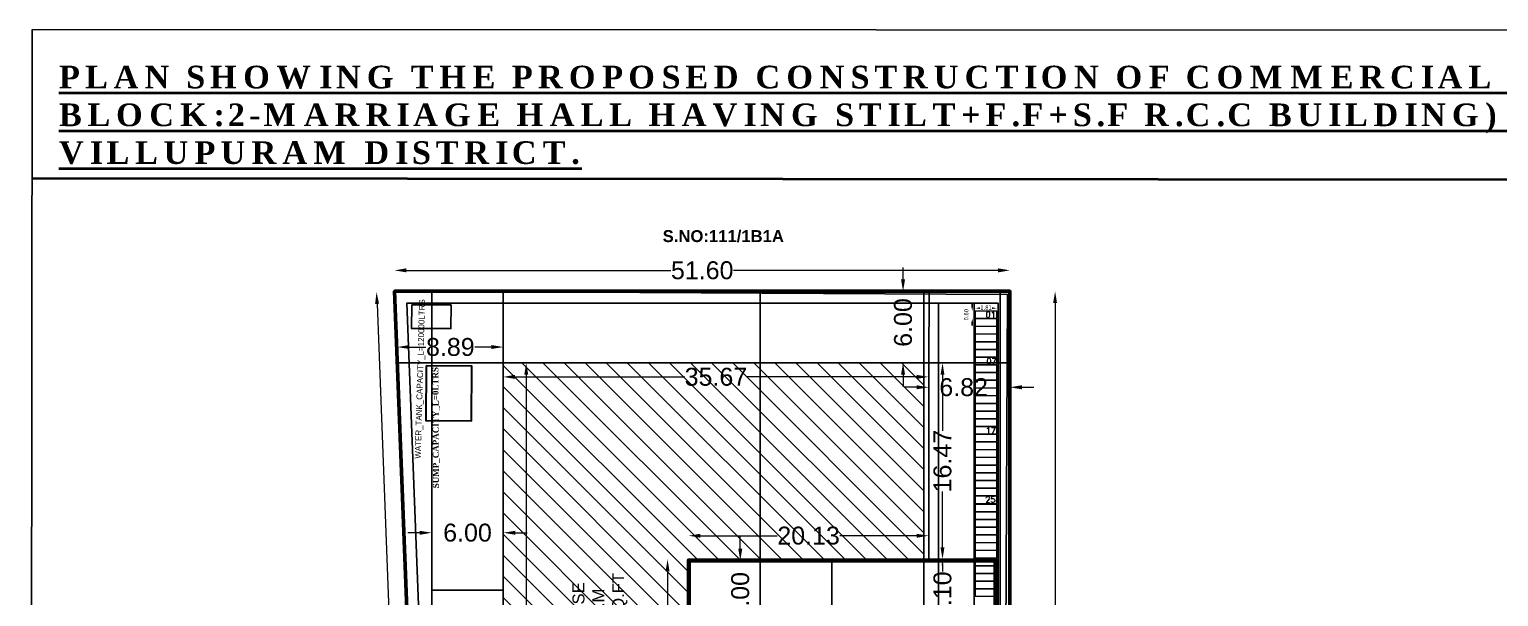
# Model space of a CAD drawing. Header units: metres. Extents: x -44 to 239, y -4 to 219.
# Drawn here: x -44.2 to 79, y 171.2 to 218.7 of the extents above; entities that cross this region are included whole.
import ezdxf

# ---------------------------------------------------------------- set-up
doc = ezdxf.new("R2010")
doc.units = ezdxf.units.M
doc.header["$MEASUREMENT"] = 0
doc.linetypes.add('CONTINUA', pattern=[0])
for name, color, linetype in [('0 @ 1', 7, 'Continuous'), ('AS_AT_SITE', 6, 'Continuous'), ('BLK_1_COVERED_AREA', 140, 'Continuous'), ('BLK_1_INTERNAL_VEHICULAR_ACCESS', 161, 'Continuous'), ('BLK_1_LVL_0_BLDG_FOOT_PRINT', 1, 'Continuous'), ('BLK_1_LVL_0_REAR_SETBACK', 11, 'Continuous'), ('BLK_1_LVL_0_SIDE_SETBACK1', 171, 'Continuous'), ('BLK_1_LVL_0_SIDE_SETBACK2', 102, 'Continuous'), ('BLK_2_INTERNAL_VEHICULAR_ACCESS', 161, 'Continuous'), ('BLK_2_LVL_0_REAR_SETBACK', 11, 'Continuous'), ('DISTANCE_BLK', 238, 'Continuous'), ('FMB_OR_PLR', 70, 'Continuous'), ('INTERNAL_VEHICULAR_ACCESS_DIST', 161, 'Continuous'), ('PLOT_BOUNDARY', 70, 'Continuous'), ('RWH', 130, 'Continuous'), ('SHEET_1', 6, 'Continuous'), ('SUPER_IMPOSED', 5, 'Continuous'), ('TEXT', 7, 'Continuous'), ('TWO_WHEELER_DRIVE_WAY', 6, 'Continuous'), ('WATER_TANK_CALCULATION', 150, 'Continuous')]:
    doc.layers.add(name, color=color, linetype=linetype)
doc.layers.add('CYCLE_PARKING', color=250, linetype='Continuous', lineweight=0)
doc.layers.add('UG_SUMP', color=7, linetype='Continuous', lineweight=0)
doc.styles.add('ARIAL', font='arial.ttf')
doc.styles.add('CODE', font='tahoma.ttf')
doc.styles.add('ED', font='GOTHIC.TTF')
doc.styles.add('MtXpl_Times_New_Roma', font='timesbd.ttf')
doc.styles.add('ROMANS', font='romans__.ttf', dxfattribs={"width": 0.75})
doc.styles.get("Standard").update_dxf_attribs({"font": 'arial.ttf'})
doc.dimstyles.new('Copy of drain width', dxfattribs={"dimtxt": 1.5, "dimasz": 1, "dimexe": 0.18, "dimexo": 0.0625, "dimgap": 0.09, "dimtad": 0, "dimzin": 0, "dimdsep": 46, "dimtxsty": 'ARIAL', "dimcen": 0.09, "dimse1": 1, "dimse2": 1, "dimclrd": 21, "dimadec": 0, "dimazin": 0, "dimtfac": 1, "dimtofl": 0, "dimtmove": 0, "dimatfit": 3, "dimfxl": 0, "dimtolj": 1, "dimtzin": 0, "dimlwd": 9, "dimarcsym": 0})
doc.dimstyles.new('OUTER', dxfattribs={"dimscale": 0, "dimtxt": 0.35, "dimasz": 0.3, "dimexe": 0.18, "dimexo": 0.0625, "dimgap": 0.09, "dimtad": 1, "dimzin": 0, "dimdsep": 46, "dimtxsty": 'CODE', "dimcen": 0.09, "dimse1": 1, "dimse2": 1, "dimclrd": 256, "dimclrt": 1, "dimadec": 0, "dimazin": 0, "dimtfac": 1, "dimtofl": 0, "dimtmove": 2, "dimatfit": 3, "dimfxl": 0, "dimtolj": 1, "dimtzin": 0, "dimarcsym": 0})

# ---------------------------------------------------------------- blocks, each defined once
blk = doc.blocks.new('*D456')
at = {"color": 21, "lineweight": 9}
for p, q in [((30.21, 188.75), (29.21, 188.75)), ((39.03, 188.75), (40.03, 188.75))]:
    blk.add_line(p, q, dxfattribs=at)
at = {"color": 21}
for points in [[(30.21, 188.92), (30.21, 188.58), (31.21, 188.75)], [(39.03, 188.92), (39.03, 188.58), (38.03, 188.75)]]:
    blk.add_solid(points, dxfattribs=at)
at = {"layer": 'Defpoints', "color": 0}
for p in [(31.21, 188.75), (38.03, 188.75), (38.03, 164.27)]:
    blk.add_point(p, dxfattribs=at)
at = {"color": 0, "lineweight": 20, "insert": (34.15, 188.75), "char_height": 1.5, "attachment_point": 5, "style": 'ARIAL'}
blk.add_mtext('\\A1;6.82', dxfattribs=at)
blk = doc.blocks.new('*D457')
at = {"color": 21, "lineweight": 9}
for p, q in [((-12.57, 198.55), (9.61, 198.55)), ((37.03, 198.55), (14.85, 198.55))]:
    blk.add_line(p, q, dxfattribs=at)
at = {"color": 21}
for points in [[(-12.57, 198.72), (-12.57, 198.38), (-13.57, 198.55)], [(37.03, 198.72), (37.03, 198.38), (38.03, 198.55)]]:
    blk.add_solid(points, dxfattribs=at)
at = {"layer": 'Defpoints', "color": 0}
for p in [(38.03, 198.55), (-13.57, 196.8), (38.03, 196.8)]:
    blk.add_point(p, dxfattribs=at)
at = {"color": 0, "lineweight": 20, "insert": (12.23, 198.55), "char_height": 1.5, "attachment_point": 5, "style": 'ARIAL'}
blk.add_mtext('\\A1;51.60', dxfattribs=at)
blk = doc.blocks.new('*D458')
at = {"color": 21, "lineweight": 9}
for p, q in [((41.82, 195.8), (41.82, 150.52)), ((41.82, 100), (41.82, 145.28))]:
    blk.add_line(p, q, dxfattribs=at)
at = {"color": 21}
for points in [[(41.65, 195.8), (41.98, 195.8), (41.82, 196.8)], [(41.65, 100), (41.98, 100), (41.82, 99)]]:
    blk.add_solid(points, dxfattribs=at)
at = {"layer": 'Defpoints', "color": 0}
for p in [(38.03, 196.8), (38.03, 99), (41.82, 99)]:
    blk.add_point(p, dxfattribs=at)
at = {"color": 0, "lineweight": 20, "insert": (41.82, 147.9), "char_height": 1.5, "attachment_point": 5, "rotation": 90, "style": 'ARIAL'}
blk.add_mtext('\\A1;97.80', dxfattribs=at)
blk = doc.blocks.new('*D459')
at = {"color": 21, "lineweight": 9}
for p, q in [((-15.04, 195.74), (-12.63, 133.62)), ((-9.99, 65.24), (-12.39, 127.36))]:
    blk.add_line(p, q, dxfattribs=at)
at = {"color": 21}
for points in [[(-14.87, 195.75), (-15.2, 195.74), (-15.08, 196.74)], [(-9.82, 65.25), (-10.15, 65.24), (-9.95, 64.24)]]:
    blk.add_solid(points, dxfattribs=at)
at = {"layer": 'Defpoints', "color": 0}
for p in [(-15.08, 196.74), (-13.57, 196.8), (-8.44, 64.3)]:
    blk.add_point(p, dxfattribs=at)
at = {"color": 0, "lineweight": 20, "insert": (-12.51, 130.49), "char_height": 1.5, "attachment_point": 5, "rotation": 272.2163, "style": 'ARIAL'}
blk.add_mtext('\\A1;132.60', dxfattribs=at)
blk = doc.blocks.new('*D461')
at = {"color": 21, "lineweight": 9}
for p, q in [((29.07, 197.8), (29.07, 198.8)), ((29.07, 189.8), (29.07, 188.8))]:
    blk.add_line(p, q, dxfattribs=at)
at = {"color": 21}
for points in [[(28.9, 197.8), (29.24, 197.8), (29.07, 196.8)], [(28.9, 189.8), (29.24, 189.8), (29.07, 190.8)]]:
    blk.add_solid(points, dxfattribs=at)
at = {"layer": 'Defpoints', "color": 0}
for p in [(29.07, 196.8), (29.07, 196.8), (29.07, 190.8)]:
    blk.add_point(p, dxfattribs=at)
at = {"color": 0, "lineweight": 20, "insert": (29.07, 194.18), "char_height": 1.5, "attachment_point": 5, "rotation": 90, "style": 'ARIAL'}
blk.add_mtext('\\A1;6.00', dxfattribs=at)
blk = doc.blocks.new('*D462')
at = {"color": 21, "lineweight": 9}
for p, q in [((-2.53, 189.8), (-2.53, 156.52)), ((-2.53, 118.02), (-2.53, 151.29))]:
    blk.add_line(p, q, dxfattribs=at)
at = {"color": 21}
for points in [[(-2.69, 189.8), (-2.36, 189.8), (-2.53, 190.8)], [(-2.69, 118.02), (-2.36, 118.02), (-2.53, 117.02)]]:
    blk.add_solid(points, dxfattribs=at)
at = {"layer": 'Defpoints', "color": 0}
for p in [(-4.46, 190.8), (-4.46, 117.02), (-2.53, 117.02)]:
    blk.add_point(p, dxfattribs=at)
at = {"color": 0, "insert": (-2.53, 153.91), "char_height": 1.5, "attachment_point": 5, "rotation": 90, "style": 'ARIAL'}
blk.add_mtext('\\A1;73.78', dxfattribs=at)
blk = doc.blocks.new('*D463')
at = {"color": 21, "lineweight": 9}
for p, q in [((-3.46, 189.62), (10.76, 189.62)), ((30.21, 189.62), (16, 189.62))]:
    blk.add_line(p, q, dxfattribs=at)
at = {"color": 21}
for points in [[(-3.46, 189.79), (-3.46, 189.45), (-4.46, 189.62)], [(30.21, 189.79), (30.21, 189.45), (31.21, 189.62)]]:
    blk.add_solid(points, dxfattribs=at)
at = {"layer": 'Defpoints', "color": 0}
for p in [(-4.46, 190.8), (31.21, 190.8), (31.21, 189.62)]:
    blk.add_point(p, dxfattribs=at)
at = {"color": 0, "insert": (13.38, 189.62), "char_height": 1.5, "attachment_point": 5, "rotation": 0.0001, "style": 'ARIAL'}
blk.add_mtext('\\A1;35.67', dxfattribs=at)
blk = doc.blocks.new('*D596')
at = {"color": 21, "lineweight": 9}
for p, q in [((9.32, 173.33), (9.32, 148.29)), ((9.32, 118.02), (9.32, 143.06))]:
    blk.add_line(p, q, dxfattribs=at)
at = {"color": 21}
for points in [[(9.16, 173.33), (9.49, 173.33), (9.32, 174.33)], [(9.15, 118.02), (9.48, 118.02), (9.32, 117.02)]]:
    blk.add_solid(points, dxfattribs=at)
at = {"layer": 'Defpoints', "color": 0}
for p in [(11.09, 174.33), (9.32, 117.02), (11.09, 117.02)]:
    blk.add_point(p, dxfattribs=at)
at = {"color": 0, "insert": (9.32, 145.67), "char_height": 1.5, "attachment_point": 5, "rotation": 89.9937, "style": 'ARIAL'}
blk.add_mtext('\\A1;57.32', dxfattribs=at)
blk = doc.blocks.new('*D464')
at = {"color": 21, "lineweight": 9}
for p, q in [((-12.34, 192.12), (-10.94, 192.12)), ((-5.45, 192.12), (-6.85, 192.12))]:
    blk.add_line(p, q, dxfattribs=at)
at = {"color": 21}
for points in [[(-12.34, 192.29), (-12.34, 191.96), (-13.34, 192.12)], [(-5.45, 192.29), (-5.45, 191.96), (-4.45, 192.12)]]:
    blk.add_solid(points, dxfattribs=at)
at = {"layer": 'Defpoints', "color": 0}
for p in [(-13.34, 192.12), (-4.45, 192.12), (-13.34, 190.8)]:
    blk.add_point(p, dxfattribs=at)
at = {"color": 0, "insert": (-8.89, 192.12), "char_height": 1.5, "attachment_point": 5, "style": 'ARIAL'}
blk.add_mtext('\\A1;8.89', dxfattribs=at)
blk = doc.blocks.new('*D597')
at = {"color": 21, "lineweight": 9}
for p, q in [((32.38, 189.8), (32.38, 185.11)), ((32.38, 175.33), (32.38, 180.01))]:
    blk.add_line(p, q, dxfattribs=at)
at = {"color": 21}
for points in [[(32.21, 189.8), (32.54, 189.8), (32.38, 190.8)], [(32.21, 175.33), (32.54, 175.33), (32.38, 174.33)]]:
    blk.add_solid(points, dxfattribs=at)
at = {"layer": 'Defpoints', "color": 0}
for p in [(31.22, 190.8), (31.22, 174.33), (32.38, 174.33)]:
    blk.add_point(p, dxfattribs=at)
at = {"color": 0, "insert": (32.38, 182.56), "char_height": 1.5, "attachment_point": 5, "rotation": 90, "style": 'ARIAL'}
blk.add_mtext('\\A1;16.47', dxfattribs=at)
blk = doc.blocks.new('*D465')
at = {"color": 21, "lineweight": 9}
for p, q in [((32.38, 173.83), (32.38, 173.32)), ((32.38, 168.73), (32.38, 169.24))]:
    blk.add_line(p, q, dxfattribs=at)
at = {"color": 21}
for points in [[(32.29, 173.83), (32.46, 173.83), (32.38, 174.33)], [(32.29, 168.73), (32.46, 168.73), (32.38, 168.23)]]:
    blk.add_solid(points, dxfattribs=at)
at = {"layer": 'Defpoints', "color": 0}
for p in [(31.21, 174.33), (30.8, 168.23), (32.38, 168.23)]:
    blk.add_point(p, dxfattribs=at)
at = {"color": 0, "insert": (32.38, 171.28), "char_height": 1.5, "attachment_point": 5, "rotation": 90, "style": 'ARIAL'}
blk.add_mtext('\\A1;6.10', dxfattribs=at)
blk = doc.blocks.new('*D599')
at = {"color": 21, "lineweight": 9}
for p, q in [((-3.45, 117.92), (0.77, 117.92)), ((10.09, 117.92), (5.87, 117.92))]:
    blk.add_line(p, q, dxfattribs=at)
at = {"color": 21}
for points in [[(-3.45, 118.08), (-3.45, 117.75), (-4.45, 117.92)], [(10.09, 118.08), (10.09, 117.75), (11.09, 117.92)]]:
    blk.add_solid(points, dxfattribs=at)
at = {"layer": 'Defpoints', "color": 0}
for p in [(11.09, 174.33), (-4.45, 172.46), (-4.45, 117.92)]:
    blk.add_point(p, dxfattribs=at)
at = {"color": 0, "insert": (3.32, 117.92), "char_height": 1.5, "attachment_point": 5, "style": 'ARIAL'}
blk.add_mtext('\\A1;15.54', dxfattribs=at)
blk = doc.blocks.new('*D467')
at = {"color": 21, "lineweight": 9}
for p, q in [((12.08, 176.31), (18.51, 176.31)), ((30.21, 176.31), (23.78, 176.31))]:
    blk.add_line(p, q, dxfattribs=at)
at = {"color": 21}
for points in [[(12.08, 176.47), (12.08, 176.14), (11.08, 176.31)], [(30.21, 176.47), (30.21, 176.14), (31.21, 176.31)]]:
    blk.add_solid(points, dxfattribs=at)
at = {"layer": 'Defpoints', "color": 0}
for p in [(31.21, 176.31), (11.08, 174.33), (31.21, 174.33)]:
    blk.add_point(p, dxfattribs=at)
at = {"color": 0, "insert": (21.15, 176.31), "char_height": 1.5, "attachment_point": 5, "style": 'ARIAL'}
blk.add_mtext('\\A1;20.13', dxfattribs=at)
blk = doc.blocks.new('*D768')
at = {"lineweight": -2}
for p, q in [((34.87, 195.43), (34.87, 195.73)), ((34.87, 194.23), (34.87, 193.93))]:
    blk.add_line(p, q, dxfattribs=at)
for points in [[(34.82, 195.43), (34.92, 195.43), (34.87, 195.13)], [(34.82, 194.23), (34.92, 194.23), (34.87, 194.53)]]:
    blk.add_solid(points)
at = {"layer": 'Defpoints', "color": 0}
for p in [(35.13, 195.13), (34.87, 194.53), (35.13, 194.53)]:
    blk.add_point(p, dxfattribs=at)
at = {"color": 1, "insert": (34.37, 194.83), "char_height": 0.35, "attachment_point": 5, "rotation": 90, "style": 'CODE'}
blk.add_mtext('\\A1;0.60', dxfattribs=at)
blk = doc.blocks.new('*D769')
at = {"lineweight": -2}
for p, q in [((35.43, 195.38), (35.52, 195.38)), ((36.63, 195.38), (36.54, 195.38))]:
    blk.add_line(p, q, dxfattribs=at)
for points in [[(35.43, 195.43), (35.43, 195.33), (35.13, 195.38)], [(36.63, 195.43), (36.63, 195.33), (36.93, 195.38)]]:
    blk.add_solid(points)
at = {"layer": 'Defpoints', "color": 0}
for p in [(35.13, 195.38), (35.13, 195.13), (36.93, 195.13)]:
    blk.add_point(p, dxfattribs=at)
at = {"color": 1, "insert": (36.03, 195.43), "char_height": 0.35, "attachment_point": 5, "style": 'CODE'}
blk.add_mtext('\\A1;1.81', dxfattribs=at)
blk = doc.blocks.new('*D729')
at = {"layer": 'Defpoints', "color": 0}
for p in [(-10.45, 188.06, 800.87), (-4.45, 188.05, 800.87), (-10.45, 176.56)]:
    blk.add_point(p, dxfattribs=at)
at = {"layer": 'INTERNAL_VEHICULAR_ACCESS_DIST', "color": 21, "lineweight": 9}
for p, q in [((-11.45, 176.56), (-12.45, 176.56)), ((-3.45, 176.56), (-2.45, 176.56))]:
    blk.add_line(p, q, dxfattribs=at)
at = {"layer": 'INTERNAL_VEHICULAR_ACCESS_DIST', "color": 21}
for points in [[(-11.45, 176.72), (-11.45, 176.39), (-10.45, 176.56)], [(-3.45, 176.72), (-3.45, 176.39), (-4.45, 176.56)]]:
    blk.add_solid(points, dxfattribs=at)
at = {"layer": 'INTERNAL_VEHICULAR_ACCESS_DIST', "color": 0, "insert": (-7.45, 176.56), "char_height": 1.5, "attachment_point": 5, "style": 'ARIAL'}
blk.add_mtext('\\A1;6.00', dxfattribs=at)
blk = doc.blocks.new('*D730')
at = {"layer": 'Defpoints', "color": 0}
for p in [(15.42, 174.23), (17.48, 174.23, 800.87), (17.48, 168.23, 800.87)]:
    blk.add_point(p, dxfattribs=at)
at = {"layer": 'INTERNAL_VEHICULAR_ACCESS_DIST', "color": 21, "lineweight": 9}
for p, q in [((15.42, 175.23), (15.42, 176.23)), ((15.42, 167.23), (15.42, 166.23))]:
    blk.add_line(p, q, dxfattribs=at)
at = {"layer": 'INTERNAL_VEHICULAR_ACCESS_DIST', "color": 21}
for points in [[(15.25, 175.23), (15.59, 175.23), (15.42, 174.23)], [(15.25, 167.23), (15.59, 167.23), (15.42, 168.23)]]:
    blk.add_solid(points, dxfattribs=at)
at = {"layer": 'INTERNAL_VEHICULAR_ACCESS_DIST', "color": 0, "lineweight": 60, "insert": (15.42, 171.23), "char_height": 1.5, "attachment_point": 5, "rotation": 90, "style": 'ARIAL'}
blk.add_mtext('\\A1;6.00', dxfattribs=at)

msp = doc.modelspace()

# ---------------------------------------------------------------- hatches: boundary and pattern name
h = msp.add_hatch()
h.set_pattern_fill('ANSI31', color=256, scale=10, angle=90)
h.set_pattern_definition([(135, (58.7765, -735.3097), (-0.8838835, -0.8838835), [])])
h.paths.add_polyline_path([(-4.45662, 117.01766), (11.09253, 117.01766), (11.09259, 174.33163), (17.09123, 174.33163), (17.08547, 190.79771), (-4.44746, 190.79766)])
h.paths.add_polyline_path([(30.80547, 190.79775), (17.08547, 190.79771), (17.09123, 174.33163), (30.81123, 174.33163)])
h.paths.add_polyline_path([(6.28244, 162.46087), (6.28244, 173.28897), (0.85293, 173.28897), (0.85293, 162.46087)], flags=24)

# ---------------------------------------------------------------- linework, layer by layer
at = {"layer": 'AS_AT_SITE', "elevation": 800.872}
msp.add_lwpolyline([(-8.40444, 63.40894), (-13.56915, 196.79995), (37.8261, 196.53738), (37.36288, 98.74885)], close=True, dxfattribs=at)
at = {"layer": 'BLK_1_COVERED_AREA', "elevation": 800.872}
msp.add_lwpolyline([(31.22253, 174.33163), (31.22253, 190.79775), (-4.44746, 190.79766), (-4.45663, 117.01766), (11.09253, 117.01595), (11.09259, 174.33163)], close=True, dxfattribs=at)
at = {"layer": 'BLK_1_INTERNAL_VEHICULAR_ACCESS', "elevation": 800.872}
msp.add_lwpolyline([(37.22253, 168.33163), (37.22253, 196.79776), (-10.44671, 196.79764), (-10.45737, 111.01831), (17.09253, 111.01529), (17.09259, 168.33163)], close=True, dxfattribs=at)
at = {"layer": 'BLK_1_LVL_0_BLDG_FOOT_PRINT', "elevation": 800.872}
msp.add_lwpolyline([(31.22253, 174.33163), (31.22254, 190.79775), (-4.44746, 190.79766), (-4.45663, 117.01766), (11.09253, 117.01595), (11.09259, 174.33163)], close=True, dxfattribs=at)
at = {"layer": 'BLK_1_LVL_0_REAR_SETBACK', "elevation": 800.872}
msp.add_lwpolyline([(31.22254, 190.79775), (31.24579, 196.79995), (-4.4621, 196.79996), (-4.44746, 190.79766)], close=True, dxfattribs=at)
at = {"layer": 'BLK_1_LVL_0_SIDE_SETBACK1', "elevation": 800.872}
msp.add_lwpolyline([(-4.44746, 190.79766), (-4.45663, 117.01766), (-10.48268, 117.01597), (-13.33695, 190.79763)], close=True, dxfattribs=at)
at = {"layer": 'BLK_1_LVL_0_SIDE_SETBACK2', "elevation": 800.872}
msp.add_lwpolyline([(31.22253, 174.33163), (31.22254, 190.79775), (38.03085, 190.79775), (38.03085, 117.01595), (11.09253, 117.01595), (11.0926, 174.33163)], close=True, dxfattribs=at)
at = {"layer": 'BLK_2_INTERNAL_VEHICULAR_ACCESS', "lineweight": 60, "elevation": 800.872}
msp.add_lwpolyline([(11.09337, 111.01595), (11.09337, 174.23295), (36.81337, 174.23295), (36.81337, 111.01595)], close=True, dxfattribs=at)
at = {"layer": 'BLK_2_LVL_0_REAR_SETBACK', "elevation": 800.872}
msp.add_lwpolyline([(17.09337, 168.23295), (17.08337, 196.79995), (30.80337, 196.79995), (30.81337, 168.23295)], close=True, dxfattribs=at)
at = {"layer": 'CYCLE_PARKING', "color": 250, "linetype": 'Continuous'}
for points in [[(36.93435, 194.53107), (36.93365, 195.12968), (35.12616, 195.12968), (35.12686, 194.53107)], [(36.93324, 193.88488), (36.93254, 194.48349), (35.12505, 194.48349), (35.12575, 193.88488)], [(36.93324, 193.23869), (36.93254, 193.83729), (35.12505, 193.83729), (35.12575, 193.23869)], [(36.93213, 192.59249), (36.93144, 193.1911), (35.12395, 193.1911), (35.12464, 192.59249)], [(36.93324, 191.9463), (36.93254, 192.54491), (35.12505, 192.54491), (35.12575, 191.9463)], [(36.93102, 190.65391), (36.93033, 191.25252), (35.12284, 191.25252), (35.12353, 190.65391)], [(36.93213, 191.3001), (36.93144, 191.89871), (35.12395, 191.89871), (35.12464, 191.3001)], [(36.92992, 190.00772), (36.92922, 190.60632), (35.12173, 190.60632), (35.12242, 190.00772)], [(36.93324, 189.36152), (36.93254, 189.96013), (35.12505, 189.96013), (35.12575, 189.36152)], [(36.93102, 188.06914), (36.93033, 188.66774), (35.12284, 188.66774), (35.12353, 188.06914)], [(36.93213, 188.71533), (36.93144, 189.31394), (35.12395, 189.31394), (35.12464, 188.71533)], [(36.92881, 186.77675), (36.92811, 187.37536), (35.12062, 187.37536), (35.12132, 186.77675)], [(36.92992, 187.42294), (36.92922, 188.02155), (35.12173, 188.02155), (35.12242, 187.42294)], [(36.9277, 186.13056), (36.927, 186.72916), (35.11951, 186.72916), (35.12021, 186.13056)], [(36.93324, 185.48436), (36.93254, 186.08297), (35.12505, 186.08297), (35.12575, 185.48436)], [(36.93213, 184.83817), (36.93144, 185.43678), (35.12395, 185.43678), (35.12464, 184.83817)], [(36.93102, 184.19198), (36.93033, 184.79058), (35.12284, 184.79058), (35.12353, 184.19198)], [(36.93324, 183.54578), (36.93254, 184.14439), (35.12505, 184.14439), (35.12575, 183.54578)], [(36.93213, 182.89959), (36.93144, 183.4982), (35.12395, 183.4982), (35.12464, 182.89959)], [(36.93324, 182.2534), (36.93254, 182.852), (35.12505, 182.852), (35.12575, 182.2534)], [(36.93213, 180.96101), (36.93144, 181.55962), (35.12395, 181.55962), (35.12464, 180.96101)], [(36.93324, 181.6072), (36.93254, 182.20581), (35.12505, 182.20581), (35.12575, 181.6072)], [(36.92992, 179.66862), (36.92922, 180.26723), (35.12173, 180.26723), (35.12242, 179.66862)], [(36.93102, 180.31482), (36.93033, 180.91342), (35.12284, 180.91342), (35.12353, 180.31482)], [(36.93324, 179.02243), (36.93254, 179.62104), (35.12505, 179.62104), (35.12575, 179.02243)], [(36.93404, 178.33807), (36.93334, 178.93668), (35.12585, 178.93668), (35.12654, 178.33807)], [(36.93293, 177.69187), (36.93223, 178.29048), (35.12474, 178.29048), (35.12544, 177.69187)], [(36.93293, 177.04568), (36.93223, 177.64429), (35.12474, 177.64429), (35.12544, 177.04568)], [(36.93182, 176.39949), (36.93112, 176.99809), (35.12363, 176.99809), (35.12433, 176.39949)], [(36.93293, 175.75329), (36.93223, 176.3519), (35.12474, 176.3519), (35.12544, 175.75329)], [(36.93071, 174.46091), (36.93002, 175.05951), (35.12252, 175.05951), (35.12322, 174.46091)], [(36.93182, 175.1071), (36.93112, 175.70571), (35.12363, 175.70571), (35.12433, 175.1071)], [(36.9296, 173.81471), (36.92891, 174.41332), (35.12142, 174.41332), (35.12211, 173.81471)], [(36.93293, 173.16852), (36.93223, 173.76713), (35.12474, 173.76713), (35.12544, 173.16852)], [(36.93071, 171.87613), (36.93002, 172.47474), (35.12252, 172.47474), (35.12322, 171.87613)], [(36.93182, 172.52233), (36.93112, 173.12093), (35.12363, 173.12093), (35.12433, 172.52233)], [(36.9296, 171.22994), (36.92891, 171.82855), (35.12142, 171.82855), (35.12211, 171.22994)]]:
    msp.add_lwpolyline(points, close=True, dxfattribs=at)
at = {"layer": 'DISTANCE_BLK', "elevation": 800.872}
msp.add_lwpolyline([(31.22254, 174.33163), (31.22254, 190.79775), (-4.44746, 190.79766), (-4.45662, 117.01766), (11.09253, 117.01595), (11.0926, 174.33163)], close=True, dxfattribs=at)
at = {"layer": 'FMB_OR_PLR', "lineweight": 50, "elevation": 800.872}
msp.add_lwpolyline([(-8.44332, 64.29906), (38.03085, 98.99995), (38.03085, 196.79995), (-13.56915, 196.79995)], close=True, dxfattribs=at)
at = {"layer": 'INTERNAL_VEHICULAR_ACCESS_DIST', "elevation": 800.872}
for points in [[(23.08839, 168.23295), (23.08839, 174.23295)], [(-4.44983, 171.74514), (-10.44983, 171.74589)]]:
    msp.add_lwpolyline(points, dxfattribs=at)
at = {"layer": 'PLOT_BOUNDARY', "lineweight": 50, "elevation": 800.872}
msp.add_lwpolyline([(-8.44332, 64.29906), (38.03085, 98.99995), (38.03085, 196.79995), (-13.56915, 196.79995)], close=True, dxfattribs=at)
at = {"layer": 'RWH', "color": 130, "ltscale": 400, "elevation": 800.872}
msp.add_lwpolyline([(-9.48194, 117.01595), (-10.48268, 117.01597), (-13.56915, 196.79995), (38.03085, 196.79995), (38.03085, 160.96884), (37.03085, 160.96884), (37.03085, 195.79995), (-12.52972, 195.79995)], close=True, dxfattribs=at)
at = {"layer": 'SHEET_1', "color": 6}
msp.add_lwpolyline([(-43.94967, 218.74522), (239.12805, 218.61655), (238.8898, -3.66643), (-44.18793, -3.53776)], close=True, dxfattribs=at)
at = {"layer": 'SUPER_IMPOSED', "lineweight": 50, "elevation": 800.872}
msp.add_lwpolyline([(-8.44332, 64.29906), (38.03085, 98.99995), (38.03085, 196.79995), (-13.56915, 196.79995)], close=True, dxfattribs=at)
at = {"layer": 'TEXT', "color": 7, "linetype": 'CONTINUA', "lineweight": 35}
msp.add_line((-43.96303, 206.28808), (239.11451, 205.98467), dxfattribs=at)
at = {"layer": 'TWO_WHEELER_DRIVE_WAY', "elevation": 800.872}
msp.add_lwpolyline([(32.03085, 106.99998), (32.03085, 195.79995), (35.03085, 195.79995), (35.03085, 109.23999)], close=True, dxfattribs=at)
at = {"layer": 'UG_SUMP', "color": 194, "lineweight": 30}
msp.add_lwpolyline([(-10.91962, 190.54129), (-10.9517, 185.9694), (-7.11368, 185.94247), (-7.0816, 190.51436), (-10.91962, 190.54129)], dxfattribs=at)
at = {"layer": 'WATER_TANK_CALCULATION', "linetype": 'ByBlock', "elevation": 800.872}
msp.add_lwpolyline([(-12.13147, 195.66009), (-8.83481, 195.65594), (-8.83732, 193.66672), (-12.13398, 193.67088)], close=True, dxfattribs=at)

# ---------------------------------------------------------------- texts
at = {"lineweight": 30, "style": 'ROMANS'}
for s, p in [('01', (35.98867, 194.5906, -0.77635)), ('07', (36.05273, 190.69732, -0.77635)), ('17', (35.9928, 184.88119, -0.77635)), ('25', (35.96164, 179.08764, -0.77635))]:
    msp.add_text(s, height=0.5, rotation=359.9017492, dxfattribs=at).set_placement(p)
at = {"color": 1, "lineweight": 20, "insert": (8.91252, 201.91971, 800.872), "char_height": 1, "width": 5.3094475, "attachment_point": 1}
msp.add_mtext('{\\fArial|b1|i0|c0|p34;S.NO:111/1B1A}', dxfattribs=at)
at = {"color": 1, "lineweight": 20, "insert": (1.34986, 162.86298, 800.872), "char_height": 1, "width": 10.746583, "attachment_point": 1, "rotation": 90}
msp.add_mtext('WARE HOUSE\\P1478.36 SQ.M\\P15913.00 SQ.FT', dxfattribs=at)
at = {"layer": 'TEXT', "color": 7, "linetype": 'CONTINUA', "lineweight": 35, "insert": (-41.70559, 209.45212), "char_height": 1.9, "width": 281.0747823, "attachment_point": 4}
msp.add_mtext('\\A1;{\\fTimes New Roman|b1|i0|c0|p18;\\T1.25;\\L\\C256;PLAN SHOWING THE PROPOSED CONSTRUCTION OF COMMERCIAL BUILDING (BLOCK:1 - WARE HOUSE HAVING GROUND FLOOR P.E.B. BUILDING & BLOCK:2-MARRIAGE HALL HAVING STILT+F.F+S.F R.C.C BUILDING) IN R.S.NO:111/1B2 AT OMANTHUR VILLAGE AND PANCHAYAT, TINDIVANAM TALUK, VILLUPURAM DISTRICT.  \\H1.83875x; \\H0.54385x;\\P \\H1.55628x; }', dxfattribs=at)
at = {"layer": 'UG_SUMP', "color": 194, "lineweight": 30, "insert": (-10.34757, 180.27989, 800.872), "char_height": 0.5, "width": 4.0932513, "attachment_point": 1, "rotation": 90.2768573, "style": 'MtXpl_Times_New_Roma'}
msp.add_mtext('SUMP_CAPACITY_L=0LTRS', dxfattribs=at)
at = {"layer": 'WATER_TANK_CALCULATION', "linetype": 'ByBlock', "insert": (-11.87345, 182.77467), "char_height": 0.5, "attachment_point": 1, "rotation": 88.4293983, "style": 'ED'}
msp.add_mtext_dynamic_manual_height_columns('WATER_TANK_CAPACITY_L=120000LTRS', width=6.8667001, gutter_width=1.26894, heights=[0], dxfattribs=at)

# ---------------------------------------------------------------- dimensions: what is measured, and where the dimension line sits
at = {"color": 1, "lineweight": 20}
dim = msp.add_linear_dim(base=(38.03085, 198.54834, 800.872), p1=(-13.56915, 196.79995, 800.872), p2=(38.03085, 196.79995, 800.872), angle=180, dimstyle='Copy of drain width', dxfattribs=at)
dim.commit()
dim.dimension.update_dxf_attribs({"geometry": '*D457', "text_midpoint": (12.23085, 198.54834, 800.872)})
for base, p1, p2, angle, picture, middle, dimtype in [((29.06983, 196.79995, 800.872), (29.06983, 190.79995, 800.872), (29.06983, 196.79995, 800.872), 90, '*D461', (29.06983, 194.18274, 800.872), 161), ((38.03085, 188.74951, 800.872), (31.21337, 188.74951, 800.872), (38.03085, 164.27171, 800.872), 180, '*D456', (34.15104, 188.74951, 800.872), 160)]:
    dim = msp.add_linear_dim(base=base, p1=p1, p2=p2, angle=angle, dimstyle='Copy of drain width', override={"dimtmove": 2}, dxfattribs=at)
    dim.commit()
    dim.dimension.update_dxf_attribs({"geometry": picture, "text_midpoint": middle, "dimtype": dimtype})
dim = msp.add_aligned_dim(p1=(-8.44131, 64.30056, 800.872), p2=(-13.56915, 196.79995, 800.872), distance=1.50747, dimstyle='Copy of drain width', dxfattribs=at)
dim.commit()
dim.dimension.update_dxf_attribs({"geometry": '*D459', "text_midpoint": (-12.51157, 130.49196, 800.872)})
dim = msp.add_linear_dim(base=(41.81501, 98.99995, 800.872), p1=(38.03085, 196.79995, 800.872), p2=(38.03085, 98.99995, 800.872), angle=90, dimstyle='Copy of drain width', dxfattribs=at)
dim.commit()
dim.dimension.update_dxf_attribs({"geometry": '*D458', "text_midpoint": (41.81501, 147.89995, 800.872), "dimtype": 160})
at = {"color": 1}
for base, p1, p2, picture, middle in [((-13.33707, 192.12368, 800.872), (-4.45151, 192.12368, 800.872), (-13.33707, 190.80071, 800.872), '*D464', (-8.89429, 192.12368, 800.872)), ((31.21337, 176.30781, 800.872), (11.08343, 174.33163, 800.872), (31.21337, 174.33163, 800.872), '*D467', (21.1484, 176.30781, 800.872)), ((-4.44974, 117.91535, 800.872), (11.09259, 174.33163, 800.872), (-4.44974, 172.45653, 800.872), '*D599', (3.32143, 117.91535, 800.872))]:
    dim = msp.add_linear_dim(base=base, p1=p1, p2=p2, dimstyle='Copy of drain width', dxfattribs=at)
    dim.commit()
    dim.dimension.update_dxf_attribs({"geometry": picture, "text_midpoint": middle})
for p1, p2, distance, picture, middle in [((-4.45663, 190.79766, 800.872), (31.21337, 190.79775, 800.872), -1.17802, '*D463', (13.37837, 189.61968, 800.872)), ((11.0926, 174.33163, 800.872), (11.08631, 117.01595, 800.872), -1.76989, '*D596', (9.31956, 145.67399, 800.872))]:
    dim = msp.add_aligned_dim(p1=p1, p2=p2, distance=distance, dimstyle='Copy of drain width', dxfattribs=at)
    dim.commit()
    dim.dimension.update_dxf_attribs({"geometry": picture, "text_midpoint": middle})
for base, p1, p2, picture, middle in [((-2.52702, 117.01766, 800.872), (-4.45663, 190.79766, 800.872), (-4.45663, 117.01766, 800.872), '*D462', (-2.52702, 153.90766, 800.872)), ((32.37541, 174.33163, 800.872), (31.22254, 190.79775, 800.872), (31.22254, 174.33163, 800.872), '*D597', (32.37541, 182.56469, 800.872))]:
    dim = msp.add_linear_dim(base=base, p1=p1, p2=p2, angle=90, dimstyle='Copy of drain width', dxfattribs=at)
    dim.commit()
    dim.dimension.update_dxf_attribs({"geometry": picture, "text_midpoint": middle})
dim = msp.add_linear_dim(base=(32.37541, 168.23295, 800.872), p1=(31.21337, 174.33163, 800.872), p2=(30.80337, 168.23295, 800.872), angle=90, dimstyle='Copy of drain width', override={"dimasz": 0.5}, dxfattribs=at)
dim.commit()
dim.dimension.update_dxf_attribs({"geometry": '*D465', "text_midpoint": (32.37541, 171.28229, 800.872)})
at = {"layer": '0 @ 1'}
dim = msp.add_aligned_dim(p1=(35.12686, 195.12968), p2=(35.12686, 194.53107), distance=-0.25695, dimstyle='OUTER', override={"dimscale": 1, "dimtix": 0, "dimtofl": 0, "dimtmove": 2, "dimatfit": 3}, dxfattribs=at)
dim.commit()
dim.dimension.update_dxf_attribs({"geometry": '*D768', "text_midpoint": (34.37273, 194.83038)})
dim = msp.add_linear_dim(base=(35.12616, 195.37618), p1=(36.93365, 195.12968), p2=(35.12616, 195.12968), angle=180, dimstyle='OUTER', override={"dimscale": 1, "dimtix": 0, "dimtofl": 0, "dimtmove": 2, "dimatfit": 3}, dxfattribs=at)
dim.commit()
dim.dimension.update_dxf_attribs({"geometry": '*D769', "text_midpoint": (36.03028, 195.42531), "dimtype": 129})
at = {"layer": 'INTERNAL_VEHICULAR_ACCESS_DIST'}
dim = msp.add_linear_dim(base=(-10.4478, 176.55556), p1=(-4.4478, 188.05441, 800.872), p2=(-10.4478, 188.05515, 800.872), dimstyle='Copy of drain width', dxfattribs=at)
dim.commit()
dim.dimension.update_dxf_attribs({"geometry": '*D729', "text_midpoint": (-7.4478, 176.55556)})
at = {"layer": 'INTERNAL_VEHICULAR_ACCESS_DIST', "lineweight": 60}
dim = msp.add_linear_dim(base=(15.42087, 174.23295), p1=(17.47984, 168.23295, 800.872), p2=(17.47984, 174.23295, 800.872), angle=90, dimstyle='Copy of drain width', dxfattribs=at)
dim.commit()
dim.dimension.update_dxf_attribs({"geometry": '*D730', "text_midpoint": (15.42087, 171.23295), "dimtype": 160})

doc.saveas('drawing.dxf')
